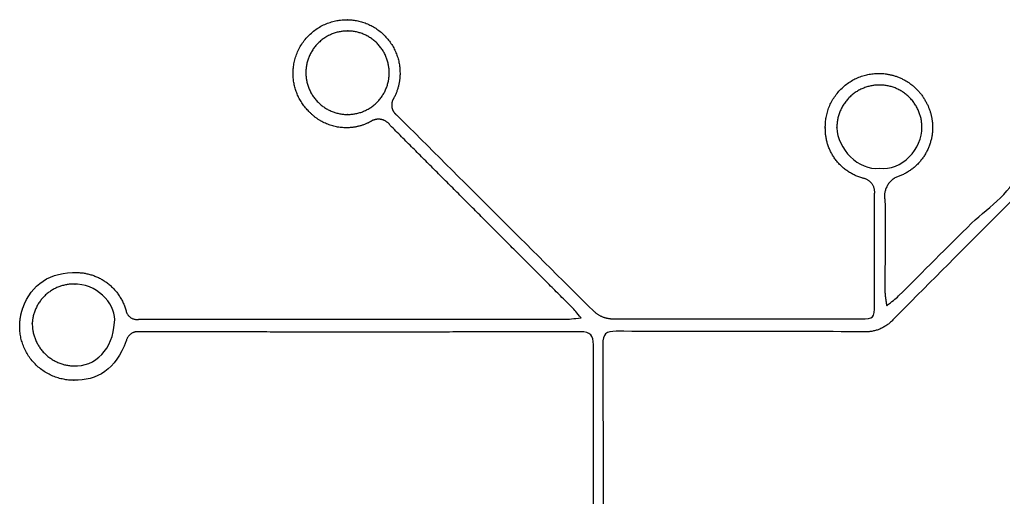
# Model space of a CAD drawing. Header units: millimetres. Extents: x -2315 to 326, y -226 to 400.
# Drawn here: x -2152.87 to -2143.18, y 20.75 to 25.46 of the extents above; entities that cross this region are included whole.
import ezdxf

# ---------------------------------------------------------------- set-up
doc = ezdxf.new("R2010")
doc.units = ezdxf.units.MM
doc.layers.add('Layer 03', color=5, linetype='Continuous', true_color=0x0000ff)

msp = doc.modelspace()

# ---------------------------------------------------------------- linework, layer by layer
at = {"layer": 'Layer 03'}
for p, q in [((-2149.226, 24.9299), (-2149.226, 24.9324)), ((-2149.226, 24.9299), (-2149.226, 24.9324)), ((-2151.6938, 22.5091), (-2147.5026, 22.5091)), ((-2151.6938, 22.5091), (-2147.5026, 22.5091))]:
    msp.add_line(p, q, dxfattribs=at)
for points, weights, knots in [([(-2150.0073, 24.5485), (-2150.173, 24.7053), (-2150.173, 24.9334), (-2150.173, 25.4632), (-2149.6433, 25.4632), (-2149.6366, 25.4632), (-2149.63, 25.463)], [0.853719855118, 0.848615965636, 1, 0.707106781187, 1, 0.994860476035, 0.989901322968], [-3.95347, -3.95347, -3.95347, -3.141593, -3.141593, -1.570796, -1.570796, -1.543233, -1.543233, -1.543233]), ([(-2150.0073, 24.5485), (-2150.173, 24.7053), (-2150.173, 24.9334), (-2150.173, 25.4632), (-2149.6433, 25.4632), (-2149.6366, 25.4632), (-2149.63, 25.463)], [0.853719855118, 0.848615965636, 1, 0.707106781187, 1, 0.994860476035, 0.989901322968], [-3.95347, -3.95347, -3.95347, -3.141593, -3.141593, -1.570796, -1.570796, -1.543233, -1.543233, -1.543233]), ([(-2149.6326, 25.3515), (-2149.6338, 25.3516), (-2149.6351, 25.3516), (-2150.0467, 25.3516), (-2150.0467, 24.94), (-2150.0467, 24.5309), (-2149.6376, 24.5284)], [0.997483292072, 0.998736192825, 1, 0.707106781187, 1, 0.708370588362, 0.997483292072], [1.564018, 1.564018, 1.564018, 1.570796, 1.570796, 3.141593, 3.141593, 4.705611, 4.705611, 4.705611]), ([(-2149.6326, 25.3515), (-2149.6338, 25.3516), (-2149.6351, 25.3516), (-2150.0467, 25.3516), (-2150.0467, 24.94), (-2150.0467, 24.5309), (-2149.6376, 24.5284)], [0.997483292072, 0.998736192825, 1, 0.707106781187, 1, 0.708370588362, 0.997483292072], [1.564018, 1.564018, 1.564018, 1.570796, 1.570796, 3.141593, 3.141593, 4.705611, 4.705611, 4.705611]), ([(-2149.6376, 24.5284), (-2149.6367, 24.5284), (-2149.6358, 24.5284), (-2149.2342, 24.5284), (-2149.226, 24.9299)], [0.998226311551, 0.999110454136, 1, 0.711322772399, 0.991689390012], [4.707618, 4.707618, 4.707618, 4.712389, 4.712389, 6.260575, 6.260575, 6.260575]), ([(-2149.6376, 24.5284), (-2149.6367, 24.5284), (-2149.6358, 24.5284), (-2149.2342, 24.5284), (-2149.226, 24.9299)], [0.998226311551, 0.999110454136, 1, 0.711322772399, 0.991689390012], [4.707618, 4.707618, 4.707618, 4.712389, 4.712389, 6.260575, 6.260575, 6.260575]), ([(-2144.9284, 24.3775), (-2144.9292, 24.3922), (-2144.9292, 24.4068), (-2144.9292, 24.9332), (-2144.4028, 24.9332), (-2144.0704, 24.9332), (-2143.9275, 24.6332)], [0.978078856082, 0.988595355203, 1, 0.707106781187, 1, 0.792700816863, 0.878839300213], [-3.202756, -3.202756, -3.202756, -3.141593, -3.141593, -1.570796, -1.570796, -0.459044, -0.459044, -0.459044]), ([(-2144.9284, 24.3775), (-2144.9292, 24.3922), (-2144.9292, 24.4068), (-2144.9292, 24.9332), (-2144.4028, 24.9332), (-2144.0704, 24.9332), (-2143.9275, 24.6332)], [0.978078856082, 0.988595355203, 1, 0.707106781187, 1, 0.792700816863, 0.878839300213], [-3.202756, -3.202756, -3.202756, -3.141593, -3.141593, -1.570796, -1.570796, -0.459044, -0.459044, -0.459044]), ([(-2143.977, 24.4018), (-2143.9791, 24.8189), (-2144.3961, 24.8189), (-2144.8152, 24.8189), (-2144.8152, 24.3997), (-2144.8152, 24.3987), (-2144.8152, 24.3976)], [0.997938394645, 0.708141237413, 1, 0.707106781187, 1, 0.998965543774, 0.997938394645], [0.005548, 0.005548, 0.005548, 1.570796, 1.570796, 3.141593, 3.141593, 3.14714, 3.14714, 3.14714]), ([(-2143.977, 24.4018), (-2143.9791, 24.8189), (-2144.3961, 24.8189), (-2144.8152, 24.8189), (-2144.8152, 24.3997), (-2144.8152, 24.3987), (-2144.8152, 24.3976)], [0.997938394645, 0.708141237413, 1, 0.707106781187, 1, 0.998965543774, 0.997938394645], [0.005548, 0.005548, 0.005548, 1.570796, 1.570796, 3.141593, 3.141593, 3.14714, 3.14714, 3.14714]), ([(-2149.1791, 24.6919), (-2149.2013, 24.6601), (-2149.2013, 24.6213), (-2149.2013, 24.5612), (-2149.1539, 24.5242)], [0.860176376962, 0.88469683128, 1, 0.831949278747, 0.856740474614], [2.523218, 2.523218, 2.523218, 3.141593, 3.141593, 4.042854, 4.042854, 4.042854]), ([(-2149.1791, 24.6919), (-2149.2013, 24.6601), (-2149.2013, 24.6213), (-2149.2013, 24.5612), (-2149.1539, 24.5242)], [0.860176376962, 0.88469683128, 1, 0.831949278747, 0.856740474614], [2.523218, 2.523218, 2.523218, 3.141593, 3.141593, 4.042854, 4.042854, 4.042854]), ([(-2149.4146, 24.4546), (-2149.5242, 24.3973), (-2149.6478, 24.3973), (-2149.8593, 24.3973), (-2150.0073, 24.5485)], [0.873495879388, 0.907595132489, 1, 0.851633171446, 0.853578568654], [-5.207959, -5.207959, -5.207959, -4.712389, -4.712389, -3.916693, -3.916693, -3.916693]), ([(-2149.4146, 24.4546), (-2149.5242, 24.3973), (-2149.6478, 24.3973), (-2149.8593, 24.3973), (-2150.0073, 24.5485)], [0.873495879388, 0.907595132489, 1, 0.851633171446, 0.853578568654], [-5.207959, -5.207959, -5.207959, -4.712389, -4.712389, -3.916693, -3.916693, -3.916693]), ([(-2149.216, 24.4211), (-2149.258, 24.4817), (-2149.3317, 24.4817), (-2149.3775, 24.4817), (-2149.4146, 24.4546)], [0.860419738546, 0.821842928966, 1, 0.881097434484, 0.85873394313], [0.615334, 0.615334, 0.615334, 1.570796, 1.570796, 2.208475, 2.208475, 2.208475]), ([(-2149.216, 24.4211), (-2149.258, 24.4817), (-2149.3317, 24.4817), (-2149.3775, 24.4817), (-2149.4146, 24.4546)], [0.860419738546, 0.821842928966, 1, 0.881097434484, 0.85873394313], [0.615334, 0.615334, 0.615334, 1.570796, 1.570796, 2.208475, 2.208475, 2.208475]), ([(-2144.1857, 23.9257), (-2144.346, 23.8875), (-2144.346, 23.7227), (-2144.346, 23.7033), (-2144.3425, 23.6843)], [0.921847930185, 0.753545872055, 1, 0.963007201826, 0.935358881632], [1.819851, 1.819851, 1.819851, 3.141593, 3.141593, 3.339986, 3.339986, 3.339986]), ([(-2144.1857, 23.9257), (-2144.346, 23.8875), (-2144.346, 23.7227), (-2144.346, 23.7033), (-2144.3425, 23.6843)], [0.921847930185, 0.753545872055, 1, 0.963007201826, 0.935358881632], [1.819851, 1.819851, 1.819851, 3.141593, 3.141593, 3.339986, 3.339986, 3.339986]), ([(-2152.2956, 22.8544), (-2152.3151, 22.8563), (-2152.3347, 22.8563), (-2152.7227, 22.8563), (-2152.7424, 22.4689)], [0.963616182859, 0.980511347214, 1, 0.717534462432, 0.979887137022], [1.466278, 1.466278, 1.466278, 1.570796, 1.570796, 3.085669, 3.085669, 3.085669]), ([(-2152.2956, 22.8544), (-2152.3151, 22.8563), (-2152.3347, 22.8563), (-2152.7227, 22.8563), (-2152.7424, 22.4689)], [0.963616182859, 0.980511347214, 1, 0.717534462432, 0.979887137022], [1.466278, 1.466278, 1.466278, 1.570796, 1.570796, 3.085669, 3.085669, 3.085669]), ([(-2152.3325, 21.9081), (-2152.3333, 21.9081), (-2152.334, 21.9081), (-2152.8663, 21.9081), (-2152.8663, 22.4404), (-2152.8663, 22.5323), (-2152.8355, 22.6189)], [0.998835226591, 0.999416450654, 1, 0.707106781187, 1, 0.933232952281, 0.896905930993], [-4.715519, -4.715519, -4.715519, -4.712389, -4.712389, -3.141593, -3.141593, -2.783519, -2.783519, -2.783519]), ([(-2152.3325, 21.9081), (-2152.3333, 21.9081), (-2152.334, 21.9081), (-2152.8663, 21.9081), (-2152.8663, 22.4404), (-2152.8663, 22.5323), (-2152.8355, 22.6189)], [0.998835226591, 0.999416450654, 1, 0.707106781187, 1, 0.933232952281, 0.896905930993], [-4.715519, -4.715519, -4.715519, -4.712389, -4.712389, -3.141593, -3.141593, -2.783519, -2.783519, -2.783519]), ([(-2151.8187, 22.5929), (-2151.8004, 22.5074), (-2151.7129, 22.5074), (-2151.7033, 22.5074), (-2151.6938, 22.5091)], [0.928141955191, 0.749039073939, 1, 0.964342943626, 0.937367724779], [3.366477, 3.366477, 3.366477, 4.712389, 4.712389, 4.903619, 4.903619, 4.903619]), ([(-2151.8187, 22.5929), (-2151.8004, 22.5074), (-2151.7129, 22.5074), (-2151.7033, 22.5074), (-2151.6938, 22.5091)], [0.928141955191, 0.749039073939, 1, 0.964342943626, 0.937367724779], [3.366477, 3.366477, 3.366477, 4.712389, 4.712389, 4.903619, 4.903619, 4.903619]), ([(-2144.2645, 22.5024), (-2144.3714, 22.3855), (-2144.5298, 22.3855), (-2144.5376, 22.3855), (-2144.5453, 22.3859)], [0.853973275958, 0.845711784378, 1, 0.991143839416, 0.982823243162], [-5.5398419, -5.5398419, -5.5398419, -4.712389, -4.712389, -4.6648931, -4.6648931, -4.6648931]), ([(-2144.2645, 22.5024), (-2144.3714, 22.3855), (-2144.5298, 22.3855), (-2144.5376, 22.3855), (-2144.5453, 22.3859)], [0.853973275958, 0.845711784378, 1, 0.991143839416, 0.982823243162], [-5.5398419, -5.5398419, -5.5398419, -4.712389, -4.712389, -4.6648931, -4.6648931, -4.6648931]), ([(-2152.7424, 22.4689), (-2152.7424, 22.4687), (-2152.7424, 22.4686), (-2152.7424, 22.0651), (-2152.3392, 22.0497)], [0.999701031322, 0.999850439291, 1, 0.714918130384, 0.984793952947], [3.140791, 3.140791, 3.140791, 3.141593, 3.141593, 4.670496, 4.670496, 4.670496]), ([(-2152.7424, 22.4689), (-2152.7424, 22.4687), (-2152.7424, 22.4686), (-2152.7424, 22.0651), (-2152.3392, 22.0497)], [0.999701031322, 0.999850439291, 1, 0.714918130384, 0.984793952947], [3.140791, 3.140791, 3.140791, 3.141593, 3.141593, 4.670496, 4.670496, 4.670496]), ([(-2151.6871, 22.3859), (-2151.6953, 22.3871), (-2151.7037, 22.3871), (-2151.7973, 22.3871), (-2151.8162, 22.2953)], [0.947401861093, 0.97078730336, 1, 0.747502134385, 0.930351815555], [1.414128, 1.414128, 1.414128, 1.570796, 1.570796, 2.924951, 2.924951, 2.924951]), ([(-2151.6871, 22.3859), (-2151.6953, 22.3871), (-2151.7037, 22.3871), (-2151.7973, 22.3871), (-2151.8162, 22.2953)], [0.947401861093, 0.97078730336, 1, 0.747502134385, 0.930351815555], [1.414128, 1.414128, 1.414128, 1.570796, 1.570796, 2.924951, 2.924951, 2.924951])]:
    msp.add_rational_spline(points, weights, degree=2, knots=knots, dxfattribs=at)
for points, weights in [([(-2149.63, 25.463), (-2149.1191, 25.4472), (-2149.1191, 24.936)], [0.98752789713, 0.71348157962, 1]), ([(-2149.63, 25.463), (-2149.1191, 25.4472), (-2149.1191, 24.936)], [0.98752789713, 0.71348157962, 1]), ([(-2149.2259, 24.9417), (-2149.2259, 25.3483), (-2149.6326, 25.3515)], [1, 0.708745688343, 0.996740526956]), ([(-2149.2259, 24.9417), (-2149.2259, 25.3483), (-2149.6326, 25.3515)], [1, 0.708745688343, 0.996740526956]), ([(-2149.226, 24.9324), (-2149.2259, 24.937), (-2149.2259, 24.9417)], [0.990858740792, 0.995355728338, 1]), ([(-2149.226, 24.9324), (-2149.2259, 24.937), (-2149.2259, 24.9417)], [0.990858740792, 0.995355728338, 1]), ([(-2149.1191, 24.936), (-2149.1191, 24.8066), (-2149.1791, 24.6919)], [1, 0.907690841636, 0.873566579135]), ([(-2149.1191, 24.936), (-2149.1191, 24.8066), (-2149.1791, 24.6919)], [1, 0.907690841636, 0.873566579135]), ([(-2143.9275, 24.6332), (-2143.8722, 24.5235), (-2143.8722, 24.4006)], [0.875511802941, 0.910260841923, 1]), ([(-2143.9275, 24.6332), (-2143.8722, 24.5235), (-2143.8722, 24.4006)], [0.875511802941, 0.910260841923, 1]), ([(-2144.5612, 23.9006), (-2144.9229, 24.0019), (-2144.9284, 24.3775)], [0.912057317457, 0.762891387186, 0.994049923091]), ([(-2144.5612, 23.9006), (-2144.9229, 24.0019), (-2144.9284, 24.3775)], [0.912057317457, 0.762891387186, 0.994049923091]), ([(-2143.8722, 24.4006), (-2143.8722, 24.0596), (-2144.1857, 23.9257)], [1, 0.785237645911, 0.885421939755]), ([(-2143.8722, 24.4006), (-2143.8722, 24.0596), (-2144.1857, 23.9257)], [1, 0.785237645911, 0.885421939755]), ([(-2144.4426, 23.7629), (-2144.4426, 23.8829), (-2144.5612, 23.9006)], [1, 0.73690163528, 0.946472114167]), ([(-2144.4426, 23.7629), (-2144.4426, 23.8829), (-2144.5612, 23.9006)], [1, 0.73690163528, 0.946472114167]), ([(-2144.4447, 23.7388), (-2144.4426, 23.7508), (-2144.4426, 23.7629)], [0.938427248213, 0.965041007285, 1]), ([(-2144.4447, 23.7388), (-2144.4426, 23.7508), (-2144.4426, 23.7629)], [0.938427248213, 0.965041007285, 1]), ([(-2152.2973, 22.9701), (-2151.9177, 22.9596), (-2151.8187, 22.5929)], [0.988765312447, 0.762879235933, 0.91436017605]), ([(-2152.2973, 22.9701), (-2151.9177, 22.9596), (-2151.8187, 22.5929)], [0.988765312447, 0.762879235933, 0.91436017605]), ([(-2144.3425, 22.7891), (-2144.3379, 22.7151), (-2144.324, 22.6424)], [0.975725464308, 0.952969360333, 0.934451870408]), ([(-2144.3425, 22.7891), (-2144.3379, 22.7151), (-2144.324, 22.6424)], [0.975725464308, 0.952969360333, 0.934451870408]), ([(-2147.2075, 22.5862), (-2147.1334, 22.5188), (-2147.0332, 22.5141)], [0.85403536565, 0.861410604271, 0.981642605964]), ([(-2147.2075, 22.5862), (-2147.1334, 22.5188), (-2147.0332, 22.5141)], [0.85403536565, 0.861410604271, 0.981642605964])]:
    msp.add_rational_spline(points, weights, degree=2, dxfattribs=at)
for points, degree in [([(-2149.1539, 24.5242), (-2148.5043, 23.8788), (-2147.8589, 23.23), (-2147.2075, 22.5862)], 3), ([(-2149.1539, 24.5242), (-2148.5043, 23.8788), (-2147.8589, 23.23), (-2147.2075, 22.5862)], 3), ([(-2142.3265, 24.4471), (-2142.9719, 23.7983), (-2143.6207, 23.1529), (-2144.2645, 22.5024)], 3), ([(-2142.3265, 24.4471), (-2142.9719, 23.7983), (-2143.6207, 23.1529), (-2144.2645, 22.5024)], 3), ([(-2147.4255, 22.6273), (-2148.3207, 23.5234), (-2149.216, 24.4211)], 2), ([(-2147.4255, 22.6273), (-2148.3207, 23.5234), (-2149.216, 24.4211)], 2), ([(-2144.8152, 24.3976), (-2144.811, 24.1898), (-2144.6006, 23.9735), (-2144.3961, 23.9978)], 3), ([(-2144.8152, 24.3976), (-2144.811, 24.1898), (-2144.6006, 23.9735), (-2144.3961, 23.9978)], 3), ([(-2144.3961, 23.9978), (-2144.1773, 23.9685), (-2143.972, 24.1939), (-2143.977, 24.4018)], 3), ([(-2144.3961, 23.9978), (-2144.1773, 23.9685), (-2143.972, 24.1939), (-2143.977, 24.4018)], 3), ([(-2143.2033, 23.7078), (-2143.1128, 23.7958), (-2143.0532, 23.8855), (-2142.9719, 23.9693)], 3), ([(-2143.2033, 23.7078), (-2143.1128, 23.7958), (-2143.0532, 23.8855), (-2142.9719, 23.9693)], 3), ([(-2144.4447, 22.6533), (-2144.4447, 23.0154), (-2144.4447, 23.3775), (-2144.4447, 23.7388)], 3), ([(-2144.4447, 22.6533), (-2144.4447, 23.0154), (-2144.4447, 23.3775), (-2144.4447, 23.7388)], 3), ([(-2144.3425, 23.6843), (-2144.3332, 23.3859), (-2144.3425, 23.0875), (-2144.3425, 22.7891)], 3), ([(-2144.3425, 23.6843), (-2144.3332, 23.3859), (-2144.3425, 23.0875), (-2144.3425, 22.7891)], 3), ([(-2143.4875, 23.4563), (-2143.3969, 23.5443), (-2143.2938, 23.6198), (-2143.2033, 23.7078)], 3), ([(-2143.4875, 23.4563), (-2143.3969, 23.5443), (-2143.2938, 23.6198), (-2143.2033, 23.7078)], 3), ([(-2144.2067, 22.7388), (-2143.9669, 22.9777), (-2143.7289, 23.2191), (-2143.4875, 23.4563)], 3), ([(-2144.2067, 22.7388), (-2143.9669, 22.9777), (-2143.7289, 23.2191), (-2143.4875, 23.4563)], 3), ([(-2152.8355, 22.6189), (-2152.7516, 22.8578), (-2152.5655, 22.9768), (-2152.2973, 22.9701)], 3), ([(-2152.8355, 22.6189), (-2152.7516, 22.8578), (-2152.5655, 22.9768), (-2152.2973, 22.9701)], 3), ([(-2151.9327, 22.4772), (-2151.905, 22.6315), (-2152.0794, 22.8435), (-2152.2956, 22.8544)], 3), ([(-2151.9327, 22.4772), (-2151.905, 22.6315), (-2152.0794, 22.8435), (-2152.2956, 22.8544)], 3), ([(-2144.324, 22.6424), (-2144.2712, 22.686), (-2144.2402, 22.7094), (-2144.2067, 22.7388)], 3), ([(-2144.324, 22.6424), (-2144.2712, 22.686), (-2144.2402, 22.7094), (-2144.2067, 22.7388)], 3), ([(-2147.335, 22.5225), (-2147.3794, 22.5736), (-2147.4003, 22.6021), (-2147.4255, 22.6273)], 3), ([(-2147.335, 22.5225), (-2147.3794, 22.5736), (-2147.4003, 22.6021), (-2147.4255, 22.6273)], 3), ([(-2144.5788, 22.5141), (-2144.4514, 22.5141), (-2144.4447, 22.5208), (-2144.4447, 22.6533)], 3), ([(-2144.5788, 22.5141), (-2144.4514, 22.5141), (-2144.4447, 22.5208), (-2144.4447, 22.6533)], 3), ([(-2147.5026, 22.5091), (-2147.4557, 22.5091), (-2147.4087, 22.5166), (-2147.335, 22.5225)], 3), ([(-2147.5026, 22.5091), (-2147.4557, 22.5091), (-2147.4087, 22.5166), (-2147.335, 22.5225)], 3), ([(-2147.0332, 22.5141), (-2146.2151, 22.5099), (-2145.397, 22.5141), (-2144.5788, 22.5141)], 3), ([(-2147.0332, 22.5141), (-2146.2151, 22.5099), (-2145.397, 22.5141), (-2144.5788, 22.5141)], 3), ([(-2152.3392, 22.0497), (-2152.1163, 22.0372), (-2151.9478, 22.2182), (-2151.9327, 22.4772)], 3), ([(-2152.3392, 22.0497), (-2152.1163, 22.0372), (-2151.9478, 22.2182), (-2151.9327, 22.4772)], 3), ([(-2146.9896, 22.3909), (-2147.0894, 22.3909), (-2147.122, 22.3657), (-2147.1212, 22.2618)], 3), ([(-2146.9896, 22.3909), (-2147.0894, 22.3909), (-2147.122, 22.3657), (-2147.1212, 22.2618)], 3), ([(-2144.5453, 22.3859), (-2145.3601, 22.3909), (-2146.1748, 22.3859), (-2146.9896, 22.3909)], 3), ([(-2144.5453, 22.3859), (-2145.3601, 22.3909), (-2146.1748, 22.3859), (-2146.9896, 22.3909)], 3), ([(-2151.8162, 22.2953), (-2151.9193, 22.0145), (-2152.1062, 21.9022), (-2152.3325, 21.9081)], 3), ([(-2151.8162, 22.2953), (-2151.9193, 22.0145), (-2152.1062, 21.9022), (-2152.3325, 21.9081)], 3), ([(-2147.3417, 22.3859), (-2149.5144, 22.3808), (-2151.6871, 22.3859)], 2), ([(-2147.3417, 22.3859), (-2149.5144, 22.3808), (-2151.6871, 22.3859)], 2), ([(-2147.2142, 22.2576), (-2147.2142, 22.3507), (-2147.2419, 22.3859), (-2147.3417, 22.3859)], 3), ([(-2147.2142, 22.2576), (-2147.2142, 22.3507), (-2147.2419, 22.3859), (-2147.3417, 22.3859)], 3), ([(-2147.2142, 19.0723), (-2147.2142, 20.665), (-2147.2142, 22.2576)], 2), ([(-2147.2142, 19.0723), (-2147.2142, 20.665), (-2147.2142, 22.2576)], 2), ([(-2147.1212, 22.2618), (-2147.1162, 20.6775), (-2147.1212, 19.0933)], 2), ([(-2147.1212, 22.2618), (-2147.1162, 20.6775), (-2147.1212, 19.0933)], 2)]:
    msp.add_open_spline(points, degree=degree, dxfattribs=at)

doc.saveas('drawing.dxf')
